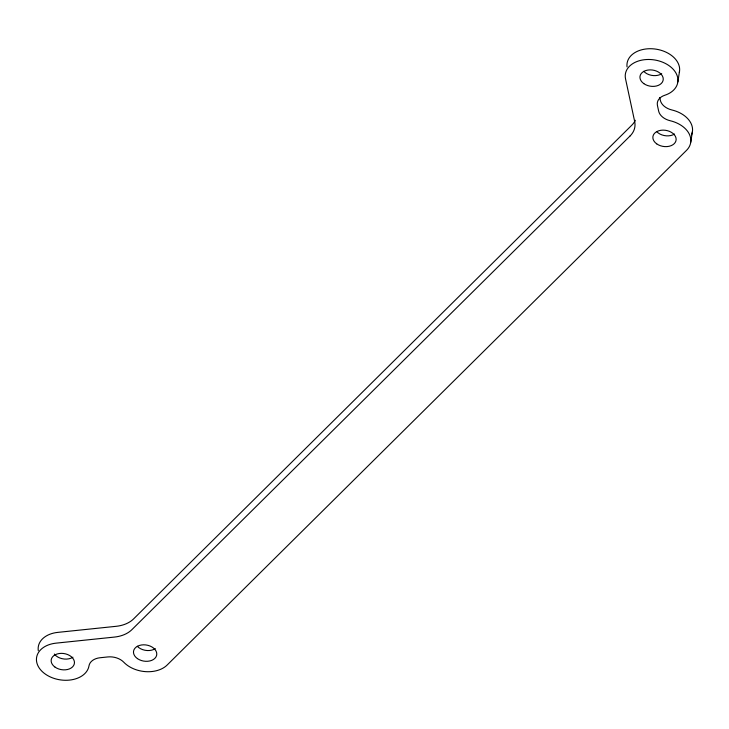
<?xml version="1.0" encoding="UTF-8"?>
<svg xmlns="http://www.w3.org/2000/svg" width="729" height="729" viewBox="0 0 729 729"><rect width="100%" height="100%" fill="white"/><g stroke="black" fill="none" stroke-linecap="round" stroke-linejoin="round"><path stroke-width="1.09" d="M677.833 81.985L679.537 71.223M690.727 142.319L692.432 131.557M659.745 97.504L660.346 100.32A15.145 10.516 9 0 0 671.947 109.988A26.526 18.425 9 0 1 691.52 134.838M627.031 66.868A26.526 18.425 9 0 1 654.25 48.925A26.526 18.425 9 0 1 679.319 72.435M635.324 120.267A30.29 21.041 9 0 1 631.788 125.206L133.617 618.885A30.29 21.041 9 0 1 116.102 626.32L57.801 632.38A26.526 18.425 9 0 0 38.291 650.696M155.323 648.619A11.737 8.156 9 0 1 137.316 646.286M72.927 657.212A11.737 8.156 9 0 1 54.338 654.059M661.713 73.738A11.737 8.156 9 0 1 643.753 71.324M674.525 134.045A11.737 8.156 9 0 1 656.619 131.521M630.084 135.958L131.913 629.637A30.29 21.041 9 0 1 114.398 637.082L56.097 643.142A26.526 18.425 9 0 0 36.669 661.959A26.526 18.425 9 0 0 63.031 680.184A26.526 18.425 9 0 0 88.984 665.869A15.145 10.516 9 0 1 100.11 657.74L107.819 656.938A15.145 10.516 9 0 1 123.812 662.251A26.526 18.425 9 0 0 167.16 665.021L686.536 150.338A26.526 18.425 9 0 0 670.243 120.75A15.145 10.516 9 0 1 658.642 111.081L657.44 105.441A15.145 10.516 9 0 1 664.784 95.262A26.526 18.425 9 0 0 675.865 72.882A26.526 18.425 9 0 0 644.4 59.714A26.526 18.425 9 0 0 625.537 78.841L634.677 121.506A30.29 21.041 9 0 1 630.084 135.958M137.426 658.606A11.737 8.156 9 0 0 156.562 655.599A11.737 8.156 9 0 0 141.39 644.992A11.737 8.156 9 0 0 137.426 658.606M55.039 667.117A11.737 8.156 9 0 0 74.221 664.201A11.737 8.156 9 0 0 59.131 653.53A11.737 8.156 9 0 0 55.039 667.117M643.835 83.644A11.737 8.156 9 0 0 663.007 80.728A11.737 8.156 9 0 0 647.926 70.057A11.737 8.156 9 0 0 643.835 83.644M656.701 143.85A11.737 8.156 9 0 0 675.901 141.007A11.737 8.156 9 0 0 660.884 130.291A11.737 8.156 9 0 0 656.701 143.85"/></g></svg>
